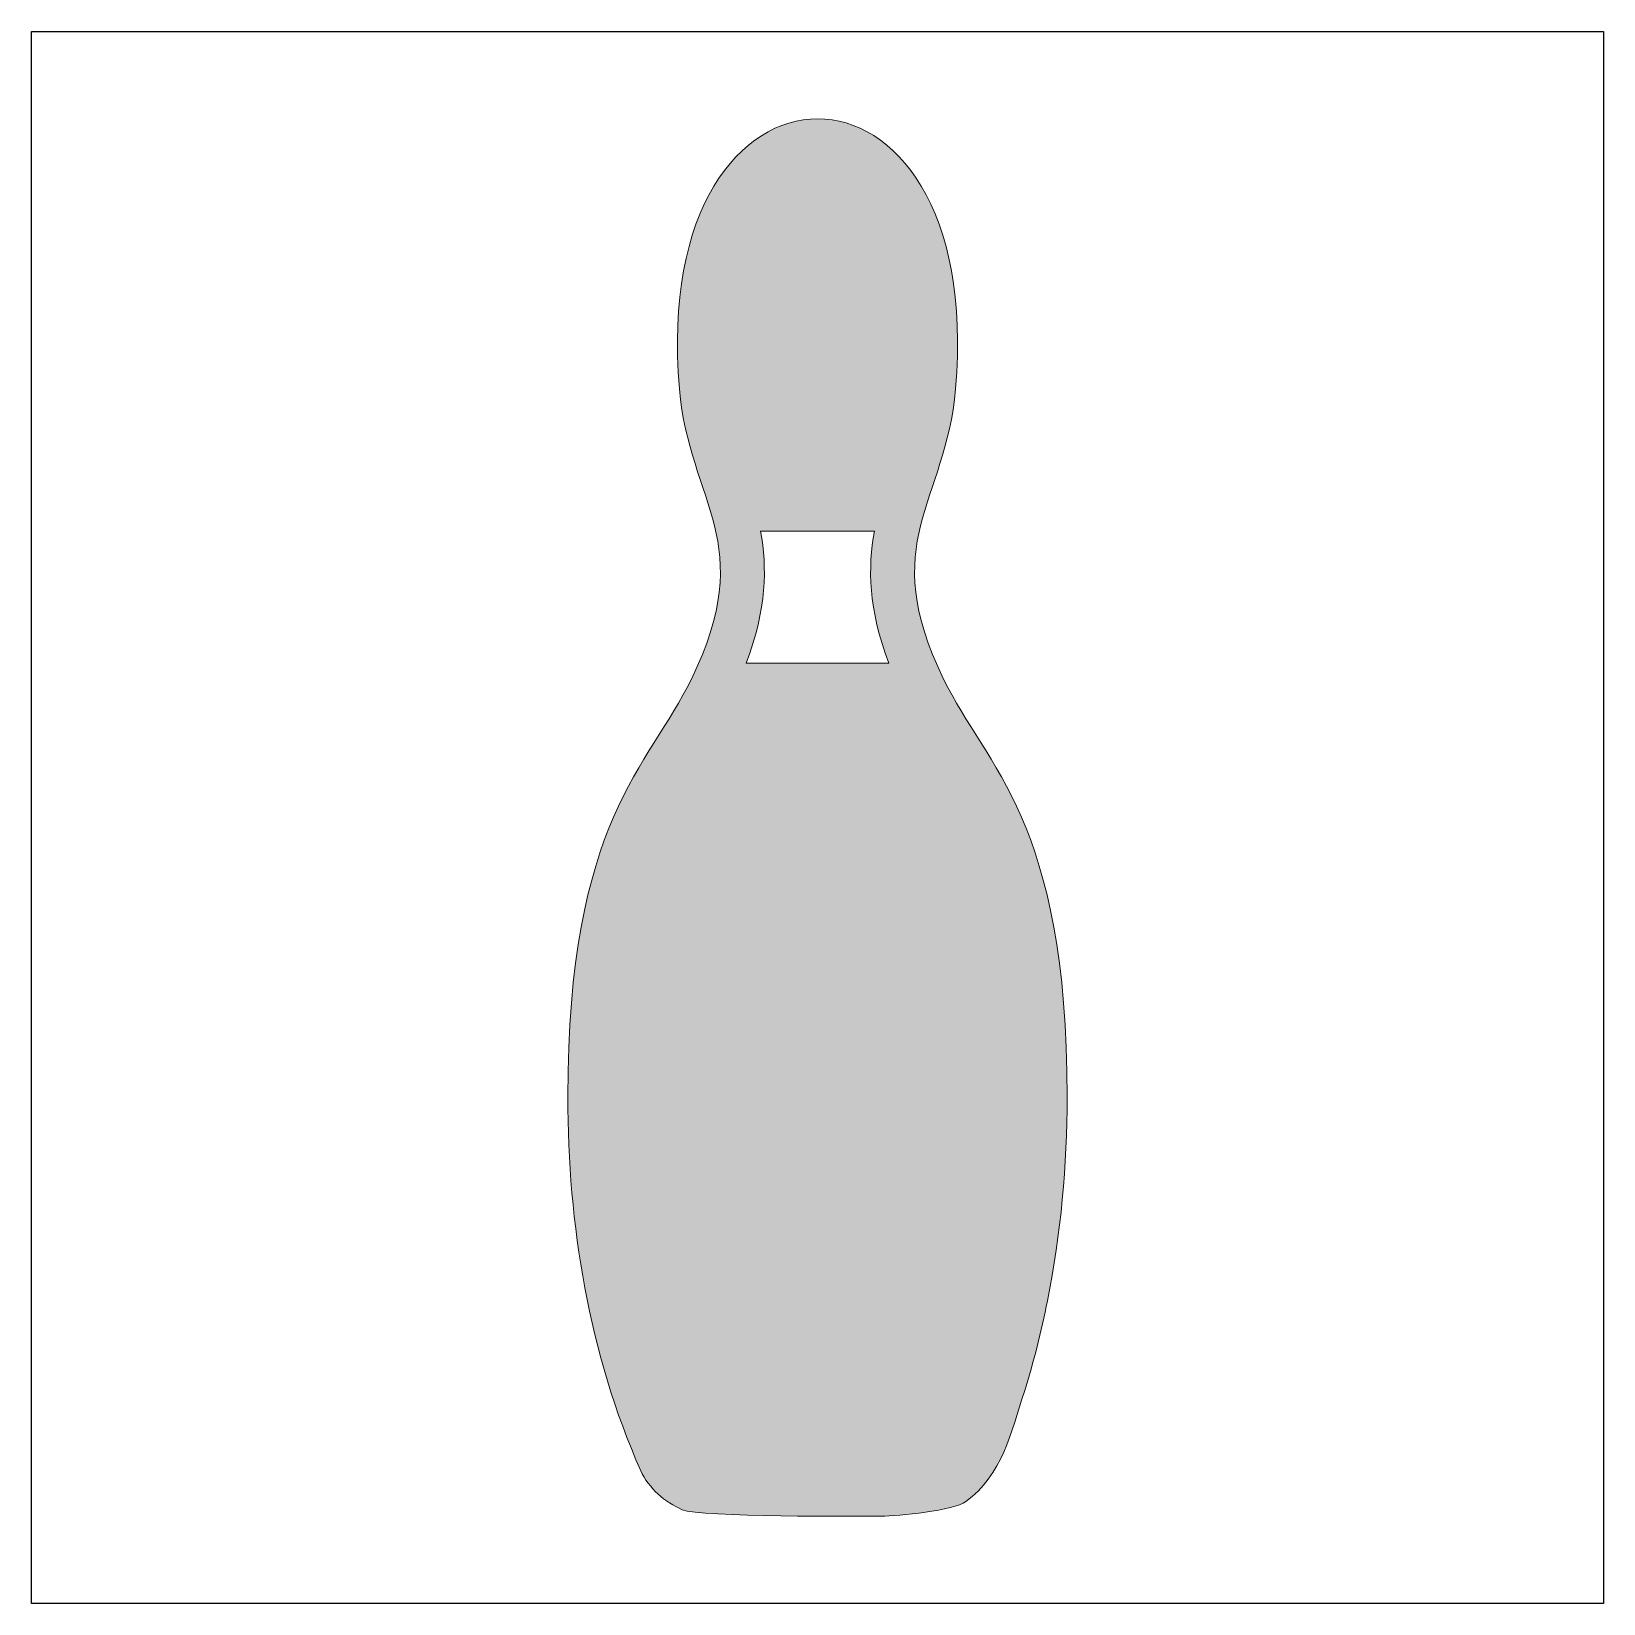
# Model space of a CAD drawing. Header units: inches. Extents: x 0 to 114, y 0 to 114.
import ezdxf

# ---------------------------------------------------------------- set-up
doc = ezdxf.new("R2010")
doc.units = ezdxf.units.IN
doc.header["$MEASUREMENT"] = 0
doc.layers.add('Image Background', color=7, linetype='Continuous')
doc.layers.add('Layer 1', color=7, linetype='Continuous')
picture_1 = doc.add_image_def('image1.png', size_in_pixel=(1350, 1350))

msp = doc.modelspace()

# ---------------------------------------------------------------- hatches: boundary and pattern name
at = {"layer": 'Layer 1', "true_color": 0x57b6dd}
h = msp.add_hatch(color=143, dxfattribs=at)
h.dxf.hatch_style = 2
edge = h.paths.add_edge_path()
edge.add_spline(control_points=[(66.32, 67.2), (61.44, 77.21), (66.45, 79.92), (67.19, 88.31), (68.33, 101.41), (62.75, 107.95), (57.16, 107.95), (51.57, 107.95), (45.97, 101.4), (47.11, 88.31), (47.85, 79.92), (52.86, 77.21), (47.98, 67.2), (44.88, 60.84), (39, 56.98), (39, 36.83), (39, 27.57), (40.52, 18.16), (44.3, 9.66), (44.86, 8.39), (46.07, 7.36), (47.32, 6.82), (48.61, 6.27), (60.3, 6.35), (61.78, 6.35), (62.99, 6.35), (67.09, 6.78), (67.94, 7.41), (70.53, 9.33), (71.26, 12.44), (72.19, 15.41), (72.87, 17.57), (73.43, 19.78), (73.87, 22.01), (74.84, 26.88), (75.3, 31.86), (75.3, 36.83), (75.3, 56.98), (69.42, 60.84), (66.32, 67.2)], knot_values=[0, 0, 0, 0, 1, 1, 1, 2, 2, 2, 3, 3, 3, 4, 4, 4, 5, 5, 5, 6, 6, 6, 7, 7, 7, 8, 8, 8, 9, 9, 9, 10, 10, 10, 11, 11, 11, 12, 12, 12, 13, 13, 13, 13], degree=3, periodic=1)
edge = h.paths.add_edge_path()
edge.add_spline(control_points=[(53.01, 77.96), (53.01, 77.96), (61.29, 77.96), (61.29, 77.96), (60.8, 75.33), (60.85, 72.32), (62.33, 68.37), (62.33, 68.37), (51.97, 68.37), (51.97, 68.37), (53.45, 72.32), (53.5, 75.33), (53.01, 77.96)], knot_values=[0, 0, 0, 0, 1, 1, 1, 2, 2, 2, 3, 3, 3, 4, 4, 4, 4], degree=3, periodic=1)

# ---------------------------------------------------------------- linework, layer by layer
at = {"layer": 'Layer 1', "lineweight": 0}
for points, knots in [([(66.32, 67.2), (61.44, 77.21), (66.45, 79.92), (67.19, 88.31), (68.33, 101.41), (62.75, 107.95), (57.16, 107.95), (51.57, 107.95), (45.97, 101.4), (47.11, 88.31), (47.85, 79.92), (52.86, 77.21), (47.98, 67.2), (44.88, 60.84), (39, 56.98), (39, 36.83), (39, 27.57), (40.52, 18.16), (44.3, 9.66), (44.86, 8.39), (46.07, 7.36), (47.32, 6.82), (48.61, 6.27), (60.3, 6.35), (61.78, 6.35), (62.99, 6.35), (67.09, 6.78), (67.94, 7.41), (70.53, 9.33), (71.26, 12.44), (72.19, 15.41), (72.87, 17.57), (73.43, 19.78), (73.87, 22.01), (74.84, 26.88), (75.3, 31.86), (75.3, 36.83), (75.3, 56.98), (69.42, 60.84), (66.32, 67.2)], [0, 0, 0, 0, 1, 1, 1, 2, 2, 2, 3, 3, 3, 4, 4, 4, 5, 5, 5, 6, 6, 6, 7, 7, 7, 8, 8, 8, 9, 9, 9, 10, 10, 10, 11, 11, 11, 12, 12, 12, 13, 13, 13, 13]), ([(53.01, 77.96), (53.01, 77.96), (61.29, 77.96), (61.29, 77.96), (60.8, 75.33), (60.85, 72.32), (62.33, 68.37), (62.33, 68.37), (51.97, 68.37), (51.97, 68.37), (53.45, 72.32), (53.5, 75.33), (53.01, 77.96)], [0, 0, 0, 0, 1, 1, 1, 2, 2, 2, 3, 3, 3, 4, 4, 4, 4])]:
    msp.add_open_spline(points, degree=3, knots=knots, dxfattribs=at)

# ---------------------------------------------------------------- pictures from other files: only their frames are drawn
at = {"layer": 'Image Background'}
image = msp.add_image(picture_1, insert=(0, 0), size_in_units=(114.3, 114.3), dxfattribs=at)

doc.saveas('drawing.dxf')
